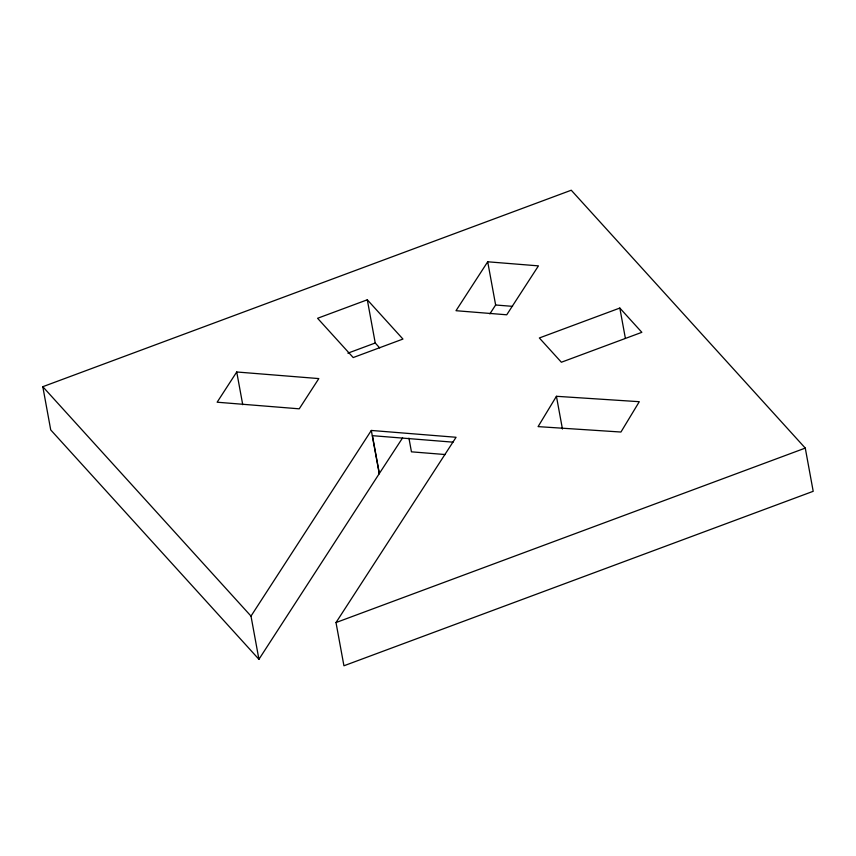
<?xml version="1.0" encoding="UTF-8"?>
<svg xmlns="http://www.w3.org/2000/svg" width="856" height="856" viewBox="0 0 856 856"><rect width="100%" height="100%" fill="white"/><g stroke="black" fill="none" stroke-linecap="round" stroke-linejoin="round"><path stroke-width="1.28" d="M556.432 396.296L538.082 426.62L620.942 432.034L639.293 401.699L556.432 396.296L562.446 429.027M236.727 371.986L217.135 402.213L299.236 408.826L318.828 378.587L236.727 371.986L242.74 404.717M258.929 659.313L251.001 616.106L371.311 430.45L456.077 437.277L336.001 622.558L343.93 665.775L813.2 491.301L805.271 448.095L571.252 190.225L42.8 386.698L50.729 429.915L258.929 659.313L379.24 473.657L371.311 430.45M487.706 261.786L456.002 310.707L506.741 314.794L538.445 265.874L487.706 261.786L495.635 304.993L489.867 313.885M379.24 473.657L402.598 437.876M367.31 299.793L317.576 318.282L353.207 357.551L402.951 339.062L367.31 299.793L375.238 342.999L379.69 347.911M347.889 353.164L375.238 342.999M619.819 308.053L539.344 337.97L561.375 362.238L641.85 332.321L619.819 308.053L625.351 338.163M336.001 622.558L805.271 448.095M495.635 304.993L512.551 306.352M453.059 442.167L372.424 435.672L379.39 473.678M445.281 454.547L411.447 451.829L408.943 438.144M42.8 386.698L251.001 616.106"/></g></svg>
